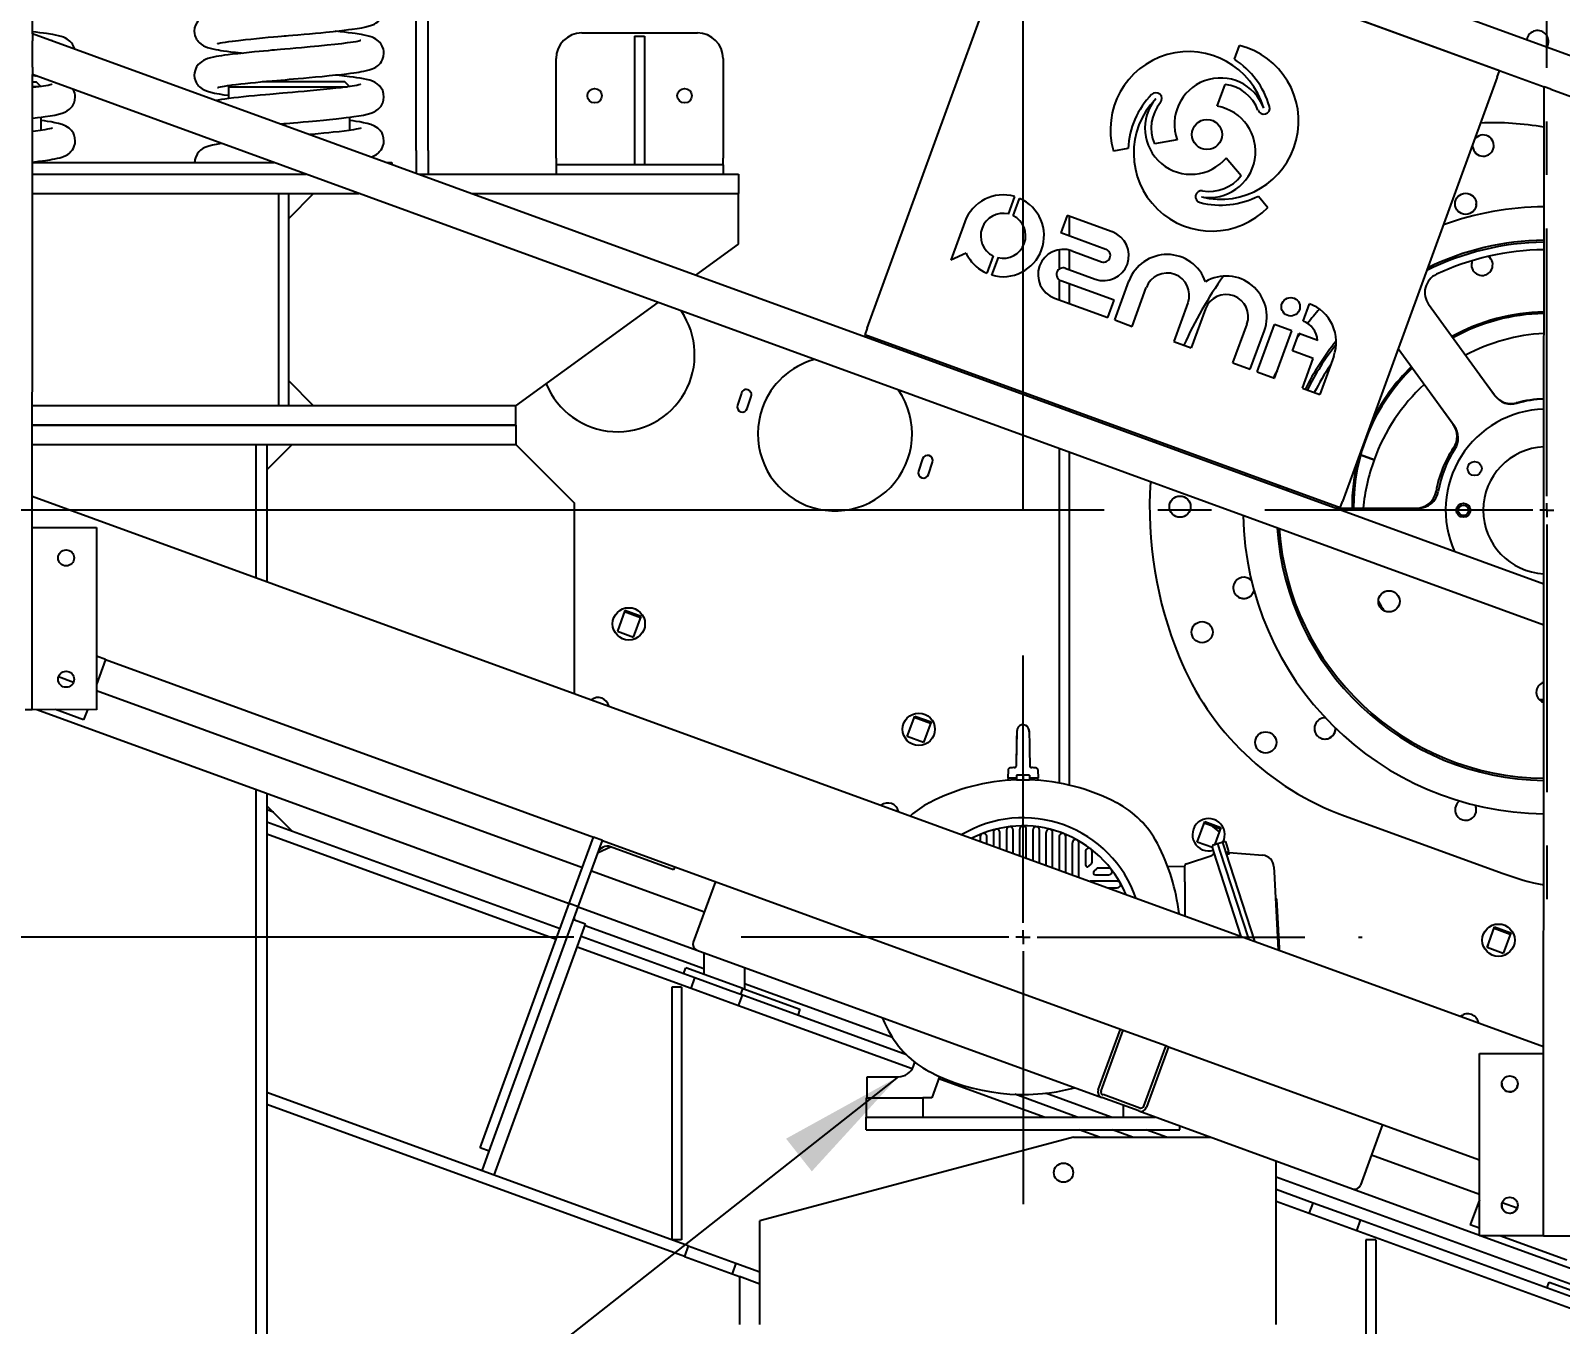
# Model space of a CAD drawing. Header units: millimetres. Extents: x 0 to 55611, y 0 to 32827.
# Drawn here: x 19428 to 20939, y 26948 to 28227 of the extents above; entities that cross this region are included whole.
import ezdxf

# ---------------------------------------------------------------- set-up
doc = ezdxf.new("R2010")
doc.units = ezdxf.units.MM
doc.header["$LTSCALE"] = 10
doc.header["$PDSIZE"] = -1
doc.linetypes.add('CENTER', pattern=[50.8, 31.75, -6.35, 6.35, -6.35])
doc.linetypes.add('SLD-Continua', pattern=[0])
for name, color, linetype in [('EQUIPO', 30, 'SLD-Continua'), ('FIMSA-CENTROS', 3, 'CENTER'), ('STRUC', 5, 'SLD-Continua')]:
    doc.layers.add(name, color=color, linetype=linetype)
doc.layers.add('TEXT', color=1, linetype='SLD-Continua', lineweight=25)
doc.styles.add('1', font='romans.shx', dxfattribs={"height": 125})
doc.dimstyles.new('50', dxfattribs={"dimscale": 0, "dimtxt": 125, "dimasz": 125, "dimexe": 125, "dimexo": 125, "dimgap": 50, "dimtad": 1, "dimdec": 0, "dimlfac": 49.861111, "dimzin": 1, "dimtxsty": '1', "dimcen": 2.5, "dimclrd": 1, "dimclre": 1, "dimadec": 0, "dimazin": 0, "dimtfac": 1, "dimtdec": 0, "dimtmove": 0, "dimatfit": 3, "dimfxl": 1, "dimtzin": 1, "dimarcsym": 0})

# ---------------------------------------------------------------- blocks, each defined once
blk = doc.blocks.new('*D107')
at = {"color": 1, "lineweight": -2, "transparency": 16777216}
for p, q in [((17583.4, 28887.9), (17583.4, 31015.6)), ((29013, 23894.3), (29013, 31015.6)), ((28888, 30890.6), (17708.4, 30890.6))]:
    blk.add_line(p, q, dxfattribs=at)
at = {"color": 1, "transparency": 16777216}
for points in [[(17708.4, 30911.4), (17708.4, 30869.8), (17583.4, 30890.6)], [(28888, 30911.4), (28888, 30869.8), (29013, 30890.6)]]:
    blk.add_solid(points, dxfattribs=at)
at = {"layer": 'Defpoints', "color": 0, "transparency": 16777216}
for p in [(17583.4, 30890.6), (17583.4, 28762.9), (29013, 23769.3)]:
    blk.add_point(p, dxfattribs=at)
at = {"color": 0, "transparency": 16777216, "insert": (23298.2, 31003.1), "char_height": 125, "attachment_point": 5, "style": '1'}
blk.add_mtext('11430', dxfattribs=at)
blk = doc.blocks.new('*D108')
at = {"color": 1, "lineweight": -2, "transparency": 16777216}
for p, q in [((17583.4, 28887.9), (17583.4, 30587.3)), ((20408.4, 27752.3), (20408.4, 30587.3)), ((17708.4, 30462.3), (20283.4, 30462.3))]:
    blk.add_line(p, q, dxfattribs=at)
at = {"color": 1, "transparency": 16777216}
for points in [[(17708.4, 30483.1), (17708.4, 30441.4), (17583.4, 30462.3)], [(20283.4, 30483.1), (20283.4, 30441.4), (20408.4, 30462.3)]]:
    blk.add_solid(points, dxfattribs=at)
at = {"layer": 'Defpoints', "color": 0, "transparency": 16777216}
for p in [(20408.4, 30462.3), (17583.4, 28762.9), (20408.4, 27627.3)]:
    blk.add_point(p, dxfattribs=at)
at = {"color": 0, "transparency": 16777216, "insert": (18995.9, 30574.8), "char_height": 125, "attachment_point": 5, "style": '1'}
blk.add_mtext('2825', dxfattribs=at)
blk = doc.blocks.new('*D109')
at = {"color": 1, "lineweight": -2, "transparency": 16777216}
for p, q in [((20408.4, 27752.3), (20408.4, 30587.3)), ((20926, 28448.7), (20926, 30587.3)), ((20533.4, 30462.3), (20801, 30462.3))]:
    blk.add_line(p, q, dxfattribs=at)
at = {"color": 1, "transparency": 16777216}
for points in [[(20533.4, 30483.1), (20533.4, 30441.4), (20408.4, 30462.3)], [(20801, 30483.1), (20801, 30441.4), (20926, 30462.3)]]:
    blk.add_solid(points, dxfattribs=at)
at = {"layer": 'Defpoints', "color": 0, "transparency": 16777216}
for p in [(20926, 30462.3), (20926, 28323.7), (20408.4, 27627.3)]:
    blk.add_point(p, dxfattribs=at)
at = {"color": 0, "transparency": 16777216, "insert": (20667.2, 30574.8), "char_height": 125, "attachment_point": 5, "style": '1'}
blk.add_mtext('518', dxfattribs=at)
blk = doc.blocks.new('*D110')
at = {"color": 1, "lineweight": -2, "transparency": 16777216}
for p, q in [((20926, 28448.7), (20926, 30587.3)), ((29013, 23894.3), (29013, 30587.3)), ((21051, 30462.3), (28888, 30462.3))]:
    blk.add_line(p, q, dxfattribs=at)
at = {"color": 1, "transparency": 16777216}
for points in [[(21051, 30483.1), (21051, 30441.4), (20926, 30462.3)], [(28888, 30483.1), (28888, 30441.4), (29013, 30462.3)]]:
    blk.add_solid(points, dxfattribs=at)
at = {"layer": 'Defpoints', "color": 0, "transparency": 16777216}
for p in [(29013, 30462.3), (20926, 28323.7), (29013, 23769.3)]:
    blk.add_point(p, dxfattribs=at)
at = {"color": 0, "transparency": 16777216, "insert": (24969.5, 30574.8), "char_height": 125, "attachment_point": 5, "style": '1'}
blk.add_mtext('8087', dxfattribs=at)

msp = doc.modelspace()

# ---------------------------------------------------------------- linework, layer by layer
at = {"color": 7, "linetype": 'SLD-Continua', "lineweight": 25}
for p, q in [((19429.5, 28084.5), (19699.8, 28084.5)), ((19811.1, 28084.5), (20127.3, 28084.5)), ((20127.3, 28084.5), (20127.3, 28065.5)), ((19429.5, 28065.5), (19752.1, 28065.5)), ((19672.8, 28065.5), (19672.8, 27855.5)), ((19682.5, 28065.5), (19682.5, 27855.5)), ((19707.5, 28065.5), (19682.5, 28040.5)), ((19863.4, 28065.5), (20127.3, 28065.5)), ((20127.3, 28015.5), (20127.3, 28065.5)), ((20085, 27984.7), (20127.3, 28015.5)), ((19907.3, 27855.5), (20047.9, 27957.7)), ((19682.5, 27880.5), (19707.5, 27855.5)), ((19907.3, 27855.5), (19429.5, 27855.5)), ((19907.3, 27836.4), (19907.3, 27855.5)), ((19907.3, 27836.4), (19429.4, 27836.4)), ((20414.4, 27534.5), (20414.4, 27534.8)), ((20414.5, 27533.3), (20414.5, 27533.5)), ((20393.6, 27495.7), (20393.4, 27487.4)), ((20401.7, 27500), (20401.6, 27499.3)), ((20423.2, 27495.7), (20423.4, 27487.4)), ((20393.2, 27485.6), (20393.2, 27485.3)), ((20401.9, 27487.4), (20393.4, 27487.4)), ((20401.9, 27490.4), (20401.9, 27485.5)), ((20408.4, 27490.4), (20401.9, 27490.4)), ((20408.4, 27490.4), (20408.4, 27485.5)), ((20414.9, 27490.4), (20408.4, 27490.4)), ((20414.9, 27490.4), (20414.9, 27485.5)), ((20423.4, 27487.4), (20414.9, 27487.4)), ((20423.6, 27485.3), (20423.5, 27485.6)), ((20392.1, 27436.3), (20392.1, 27415.7)), ((20398.6, 27413.3), (20398.6, 27436.3)), ((20405.1, 27437.1), (20405.1, 27411)), ((20411.6, 27408.6), (20411.6, 27437.1)), ((20418.1, 27436.3), (20418.1, 27406.2)), ((20424.6, 27403.8), (20424.6, 27436.3)), ((20366.1, 27429.8), (20366.1, 27425.2)), ((20372.6, 27422.8), (20372.6, 27429.8)), ((20379.1, 27433.9), (20379.1, 27420.4)), ((20385.6, 27418.1), (20385.6, 27433.9)), ((20431.1, 27433.9), (20431.1, 27401.5)), ((20437.6, 27399.1), (20437.6, 27433.9)), ((20444.1, 27429.8), (20444.1, 27396.7)), ((20450.6, 27394.4), (20450.6, 27429.8)), ((20457.1, 27423.6), (20457.1, 27392)), ((20463.6, 27391.4), (20463.6, 27423.6)), ((20596.8, 27421.8), (20600.6, 27423.1)), ((20600.6, 27423), (20604.1, 27424.1)), ((20600.6, 27423.1), (20602.7, 27416.4)), ((20608.4, 27425), (20605.5, 27424)), ((20605.5, 27424), (20605.5, 27424)), ((20605.5, 27424), (20607.5, 27417.9)), ((20608.4, 27425), (20611.6, 27415)), ((20470.1, 27415.1), (20470.1, 27401.9)), ((20476.6, 27404.4), (20476.6, 27415.1)), ((20569.8, 27402.8), (20595, 27411)), ((20597, 27414.6), (20595.5, 27419.3)), ((20624.1, 27331.2), (20597, 27414.6)), ((20602.7, 27416.4), (20631.3, 27328.6)), ((20607.5, 27417.9), (20608.8, 27413.8)), ((20608.8, 27413.8), (20637.2, 27326.4)), ((20612.4, 27412.6), (20609.5, 27411.7)), ((20610.2, 27414.5), (20611.6, 27415)), ((20610.2, 27414.5), (20610.5, 27413.5)), ((20610.5, 27413.5), (20611.9, 27413.9)), ((20611.9, 27413.9), (20611.6, 27415)), ((20611.9, 27414.1), (20645.3, 27411.3)), ((20611.9, 27413.9), (20612.4, 27412.6)), ((20462.9, 27389.9), (20463, 27390)), ((20473.5, 27400.5), (20476, 27403)), ((20481, 27398), (20478.5, 27395.5)), ((20479.9, 27392.1), (20493.1, 27392.1)), ((20493.1, 27398.6), (20482.4, 27398.6)), ((20551.1, 27400.7), (20568.4, 27400.1)), ((20568.4, 27385.2), (20568.4, 27400.9)), ((20656.3, 27400), (20656.3, 27399.3)), ((20656.3, 27399.3), (20656.6, 27395.1)), ((20656.6, 27395.1), (20660.6, 27317.9)), ((20501.6, 27385.6), (20474.6, 27385.6)), ((20492.5, 27379.1), (20501.6, 27379.1)), ((20568.4, 27385.1), (20568.4, 27385.2)), ((20568.4, 27385.1), (20568.4, 27351.5)), ((20659, 27368), (20661.5, 27319.4)), ((20093, 27315.1), (20093, 27293.7)), ((20661.5, 27319.4), (20661.6, 27317.5)), ((20073.1, 27294.2), (20075.3, 27300.2)), ((20131.6, 27279.6), (20075.3, 27300.2)), ((20133.2, 27300.5), (20133.2, 27279.1)), ((20129.5, 27273.7), (20120.2, 27277)), ((20129.5, 27273.7), (20131.6, 27279.6)), ((20140.5, 27269.7), (20129.5, 27273.7)), ((20131.6, 27279.6), (20188, 27259.1)), ((20188, 27259.1), (20185.8, 27253.1)), ((20300.2, 27202.9), (20301.6, 27206.7)), ((20254.4, 27171.6), (20254.4, 27192.4)), ((20254.4, 27192.4), (20257.4, 27192.4)), ((20257.4, 27192.4), (20285.2, 27192.4)), ((20326, 27192.6), (20318.4, 27171.6)), ((20253.4, 27171.6), (20253.4, 27152.6)), ((20253.4, 27171.6), (20309.4, 27171.6)), ((20318.4, 27171.6), (20309.4, 27171.6)), ((20309.4, 27171.6), (20309.4, 27152.6)), ((20507.4, 27164.1), (20507.4, 27152.6)), ((20253.4, 27139.9), (20253.4, 27152.6)), ((20253.4, 27152.6), (20539.1, 27152.6)), ((20253.4, 27152.6), (20309.4, 27152.6)), ((20507.4, 27152.6), (20539.1, 27152.6)), ((20253.4, 27139.9), (20563.4, 27139.9)), ((20563.4, 27139.9), (20563.4, 27143.7)), ((20458.4, 27132.6), (20148.4, 27050)), ((20458.4, 27132.6), (20594, 27132.6)), ((20658.4, 26973), (20658.4, 27109.1)), ((20148.4, 26973), (20148.4, 27050)), ((20926, 26983.5), (20928.2, 26989.4)), ((20928.2, 26989.4), (20984.6, 26968.9)), ((20148.4, 26947.6), (20148.4, 26973)), ((20658.4, 26947.6), (20658.4, 26973))]:
    msp.add_line(p, q, dxfattribs=at)
at = {"color": 7, "linetype": 'SLD-Continua', "lineweight": 25, "flags": 128}
for points in [[(20402.4, 27534.1), (20402.3, 27533.8), (20402.3, 27532.7), (20402.2, 27530.9), (20402.1, 27528.4), (20402.1, 27525.4), (20402, 27521.8), (20402, 27518), (20401.9, 27514), (20401.8, 27509.9), (20401.8, 27506.1), (20401.7, 27502.5), (20401.6, 27499.3)], [(20402.6, 27535.9), (20402.5, 27535.6), (20402.5, 27535), (20402.4, 27534.2), (20402.3, 27533), (20402.3, 27530.4), (20402.2, 27527.3), (20402.1, 27524.2), (20402, 27521.2), (20402, 27518.6), (20402, 27516.3), (20401.9, 27512.2), (20401.8, 27508.1), (20401.8, 27506.1), (20401.8, 27503.9), (20401.7, 27501.5), (20401.7, 27500)], [(20414.5, 27533.3), (20414.4, 27535), (20414.1, 27536.1)], [(20414.4, 27534.5), (20414.4, 27534.3), (20414.5, 27533.1), (20414.6, 27531.2), (20414.6, 27528.7), (20414.7, 27525.5), (20414.8, 27521.9), (20414.8, 27518), (20414.9, 27513.9), (20414.9, 27509.8), (20415, 27505.9), (20415.1, 27502.3), (20415.1, 27499.1)], [(20408.4, 27485.5), (20404.7, 27485.5), (20401.9, 27485.5)], [(20414.9, 27485.5), (20411.2, 27485.5), (20408.4, 27485.5)], [(20604.1, 27424.1), (20604.8, 27424.2), (20605.5, 27424)], [(20658.5, 27368.4), (20658.4, 27368.4), (20658.4, 27368.4)], [(20658.5, 27368.4), (20658.5, 27368.4), (20658.5, 27368.4)], [(20269.4, 27250.9), (20271.7, 27245.7), (20275.6, 27237.8)]]:
    msp.add_lwpolyline(points, dxfattribs=at)
at = {"color": 7, "linetype": 'SLD-Continua', "lineweight": 25}
msp.add_circle((20448.4, 27097.6), 9.52, dxfattribs=at)
for centre, radius, start, end in [((20408.4, 27534.4), 6, 2.4587, 165.4684), ((20395.6, 27495.6), 2, 96.8549, 178.5), ((20408.4, 27389.3), 109.1, 94.3544, 96.8549), ((20398.9, 27500.7), 3.06, 287.3932, 333.8396), ((20417.6, 27500.3), 2.67, 202.616, 256.229), ((20408.4, 27389.3), 109.1, 83.1451, 85.6559), ((20421.2, 27495.6), 2, 1.5, 83.1451), ((20408.4, 27285.9), 200, 91.8624, 117.5617), ((20395.2, 27485.4), 2, 90, 175), ((20408.4, 27285.9), 200, 62.4383, 88.1376), ((20421.6, 27485.4), 2, 5, 90), ((20359.8, 27379), 95, 117.5617, 131.3148), ((20457, 27379), 95, 27.5617, 62.4383), ((20408.4, 27330.4), 118, 19.1739, 120.7892), ((20408.4, 27330.4), 110, 22.6761, 117.2869), ((20382.4, 27433.9), 3.25, 104.0967, 180), ((20382.4, 27433.9), 3.25, 0, 104.0967), ((20395.4, 27436.3), 3.25, 96.9948, 180), ((20395.4, 27436.3), 3.25, 0, 96.9948), ((20408.4, 27437.1), 3.25, 90, 180), ((20408.4, 27437.1), 3.25, 0, 90), ((20421.4, 27436.3), 3.25, 83.0052, 180), ((20421.4, 27436.3), 3.25, 360, 83.0052), ((20434.4, 27433.9), 3.25, 75.9033, 180), ((20434.4, 27433.9), 3.25, 0, 75.9033), ((20369.4, 27429.8), 3.25, 111.4285, 180), ((20369.4, 27429.8), 3.25, 0, 111.4285), ((20447.4, 27429.8), 3.25, 68.5715, 180), ((20447.4, 27429.8), 3.25, 0, 68.5715), ((20460.4, 27423.6), 3.25, 60.8486, 180), ((20460.4, 27423.6), 3.25, 0, 60.8486), ((20363.9, 27330.4), 200, 6.6685, 27.5617), ((20597.4, 27419.9), 2, 108, 198), ((20473.4, 27415.1), 3.25, 52.49, 180), ((20473.4, 27415.1), 3.25, 0, 52.49), ((20594.1, 27413.9), 3, 288, 18), ((20644.3, 27399.4), 12, 2.9784, 85.3168), ((20461.6, 27391.4), 2, 315, 0), ((20472.1, 27401.9), 2, 180, 315), ((20474.6, 27404.4), 2, 315, 0), ((20479.9, 27394.1), 2, 135, 270), ((20482.4, 27396.6), 2, 90, 135), ((20493.1, 27395.4), 3.25, 37.51, 90), ((20493.1, 27395.4), 3.25, 270, 0), ((20493.1, 27395.4), 3.25, 0, 37.51), ((20570.4, 27400.9), 2, 108, 180), ((20501.6, 27382.4), 3.25, 29.1514, 90), ((20501.6, 27382.4), 3.25, 270, 360), ((20501.6, 27382.4), 3.25, 360, 29.1514), ((20658.4, 27368.9), 0.5, 182.9784, 270), ((20658.5, 27367.9), 0.5, 2.9784, 90), ((20661.1, 27318.4), 0.5, 92.9784, 182.9784), ((20661, 27319.4), 0.5, 272.9784, 2.9784), ((20359.8, 27281.8), 95, 207.5617, 242.4383), ((20285.2, 27208.4), 16, 270, 340), ((20408.4, 27374.9), 200, 242.4383, 284.841)]:
    msp.add_arc(centre, radius, start, end, dxfattribs=at)
at = {"layer": 'EQUIPO', "linetype": 'SLD-Continua', "lineweight": 25}
for p, q in [((19808.8, 28108), (19808.8, 28364.7)), ((19820.8, 28108), (19820.8, 28364.7)), ((19589.7, 28226), (19589.7, 28226)), ((19972.4, 28224.2), (20086.7, 28224.2)), ((20024.5, 28221), (20034.5, 28221)), ((20024.5, 28221), (20024.5, 28217.3)), ((20034.5, 28221), (20034.5, 28217.3)), ((20024.5, 28217.3), (20024.5, 28116.8)), ((20034.5, 28217.3), (20034.5, 28116.8)), ((19947, 28100.3), (19947, 28198.8)), ((20112.1, 28198.8), (20112.1, 28100.3)), ((19429.6, 28176), (19433.3, 28176)), ((19438, 28171.3), (19433.3, 28176)), ((19683.3, 28176), (19656.5, 28176)), ((19738.3, 28176), (19683.3, 28176)), ((19743, 28171.3), (19738.3, 28176)), ((19436.1, 28171), (19429.6, 28171)), ((19624.8, 28172.5), (19623.3, 28171)), ((19623.3, 28171), (19623.3, 28159.3)), ((19623.3, 28171), (19683.3, 28171)), ((19683.3, 28171), (19741.1, 28171)), ((19438.3, 28128), (19438.3, 28141)), ((19743.3, 28128), (19743.3, 28141)), ((20024.5, 28116.8), (20024.5, 28104.4)), ((20034.5, 28116.8), (20034.5, 28104.4)), ((19808.8, 28108), (19808.8, 28085.4)), ((19820.8, 28108), (19820.8, 28084.5)), ((19947, 28100.3), (19947, 28094)), ((20024.5, 28104.4), (20024.5, 28094)), ((20034.5, 28104.4), (20034.5, 28094)), ((20112.1, 28094), (20112.1, 28100.3)), ((19429.5, 28096), (19668.3, 28096)), ((19438.3, 28096), (19438.3, 28097.7)), ((19590, 28096.6), (19589.6, 28096)), ((19779.6, 28096), (19784.8, 28096)), ((19784.8, 28096), (19784.8, 28094.1)), ((19947, 28094), (19947, 28084.5)), ((19972.4, 28094), (19947, 28094)), ((20086.7, 28094), (19972.4, 28094)), ((20112.1, 28094), (20086.7, 28094)), ((20112.1, 28094), (20112.1, 28084.5)), ((20856.2, 28053.9), (20856.3, 28055.3)), ((20454, 28043), (20454, 28023.5)), ((20444, 28009.9), (20444, 27990.6)), ((20454, 28009.5), (20454, 27990.2)), ((20444, 27980.3), (20444, 27960.5)), ((20454, 27976.3), (20454, 27956.9)), ((20874.7, 27865.5), (20809.2, 27955.7)), ((20679.4, 27923.1), (20681.9, 27926.7)), ((20834.7, 27835.6), (20779.2, 27912)), ((20833.5, 27837.2), (20804.7, 27876.8)), ((20874.4, 27866), (20859.6, 27886.4)), ((20130.1, 27868.2), (20126.2, 27856.2)), ((20136, 27853), (20139.9, 27865)), ((20444, 27855.9), (20444, 27853.9)), ((20454, 27852.3), (20454, 27850.3)), ((20444, 27813.4), (20444, 27482.7)), ((20539, 27821.3), (20538.7, 27819.4)), ((20309.2, 27803.1), (20305.2, 27791)), ((20315, 27787.8), (20319, 27799.9)), ((20454, 27809.7), (20454, 27480.6)), ((20755.3, 27802.3), (20742, 27807.1)), ((20742, 27807.1), (20755.3, 27802.3)), ((20660, 27775.2), (20660.2, 27777.2)), ((20661.9, 27774.5), (20662.1, 27776.5)), ((20717.2, 27754.4), (20799, 27754.4)), ((20634.2, 27682.9), (20634, 27683.1)), ((20015.1, 27653.2), (20007.7, 27632.9)), ((20030.6, 27646.1), (20014.6, 27651.9)), ((20031, 27647.4), (20015.1, 27653.2)), ((20023.6, 27627.1), (20031, 27647.4)), ((20007.7, 27632.9), (20023.6, 27627.1)), ((20920.5, 27563.5), (20923, 27563.4)), ((20294.1, 27528.6), (20301.5, 27549)), ((20301, 27547.7), (20317, 27541.8)), ((20301.5, 27549), (20317.5, 27543.1)), ((20317.5, 27543.1), (20310.1, 27522.8)), ((20310.1, 27522.8), (20294.1, 27528.6)), ((20717.3, 27536.7), (20717.3, 27536.9)), ((19667.7, 27453.8), (19661.4, 27456.1)), ((20726.1, 27450.2), (20882.7, 27393.2)), ((20580.5, 27424.4), (20587.9, 27444.7)), ((20587.4, 27443.4), (20603.4, 27437.6)), ((20587.9, 27444.7), (20603.9, 27438.9)), ((20594.4, 27440.9), (20602.3, 27434.5)), ((20603.9, 27438.9), (20597.8, 27422.2)), ((20595.6, 27418.9), (20580.5, 27424.4)), ((20093, 27299), (19975.7, 27341.7)), ((20866.9, 27320.1), (20874.3, 27340.5)), ((20873.9, 27339.2), (20889.8, 27333.4)), ((20874.3, 27340.5), (20890.3, 27334.6)), ((20890.3, 27334.6), (20882.9, 27314.3)), ((20882.9, 27314.3), (20866.9, 27320.1)), ((20867.7, 27322.1), (20867, 27320.1)), ((20279.4, 27231.2), (20133.2, 27284.4)), ((20495.4, 27152.6), (20430.7, 27176.1)), ((20550.3, 27132.6), (20530.2, 27139.9)), ((20983, 26975.1), (20658.4, 27093.2))]:
    msp.add_line(p, q, dxfattribs=at)
at = {"layer": 'EQUIPO', "linetype": 'SLD-Continua', "lineweight": 25, "flags": 128}
for points in [[(19753.9, 28259.9), (19753.9, 28259.9), (19753.6, 28259.8), (19752.7, 28259.6), (19751.2, 28259.3), (19749.5, 28259), (19747, 28258.5), (19744.4, 28258.1), (19741.7, 28257.7), (19738.4, 28257.3), (19734.4, 28256.8), (19729.6, 28256.3), (19723.9, 28255.7), (19717.3, 28255), (19709.8, 28254.3), (19702.3, 28253.6), (19695.7, 28253), (19689.9, 28252.5), (19686.2, 28252.1), (19683.1, 28251.9), (19680.5, 28251.6), (19678.2, 28251.4), (19673.7, 28251), (19668.3, 28250.6), (19662.2, 28250), (19655.8, 28249.4), (19649.2, 28248.8), (19643.7, 28248.3), (19638.2, 28247.7), (19632.7, 28247.1), (19625.2, 28246.2), (19618.8, 28245.3), (19614.6, 28244.7), (19611, 28244.1), (19607.9, 28243.5), (19606.6, 28243.2), (19605.5, 28242.9), (19604.5, 28242.6), (19603.3, 28242.3), (19601.6, 28241.7), (19599.6, 28240.8), (19597.6, 28239.8), (19596.1, 28238.7), (19595.1, 28237.9), (19594.4, 28237.2), (19593.8, 28236.6), (19593.2, 28236), (19592, 28234.3), (19590.8, 28232), (19589.9, 28229.2), (19589.6, 28226)], [(19612.6, 28213.7), (19612.6, 28213.7), (19613, 28213.8), (19614, 28214), (19615.5, 28214.4), (19617.4, 28214.7), (19620.3, 28215.2), (19623.6, 28215.7), (19627.3, 28216.2), (19633.3, 28216.9), (19640.2, 28217.7), (19645.4, 28218.2), (19651.1, 28218.8), (19657.1, 28219.4), (19662.6, 28219.9), (19667.8, 28220.3), (19672.1, 28220.7), (19675.6, 28221), (19678.3, 28221.3), (19680.3, 28221.5), (19682.8, 28221.7), (19686.8, 28222), (19691.9, 28222.5), (19698.1, 28223), (19703.4, 28223.5), (19709.2, 28224), (19714.6, 28224.5), (19719.6, 28225), (19726.7, 28225.7), (19732.7, 28226.4), (19737.8, 28227), (19741.9, 28227.5), (19745.7, 28228), (19750.4, 28228.6), (19755, 28229.4), (19759, 28230.2), (19762.3, 28231.1), (19763.8, 28231.5), (19765.5, 28232.1), (19767.5, 28233), (19769.4, 28234.2), (19771, 28235.3), (19771.9, 28236.1), (19772.6, 28236.8), (19773.3, 28237.6), (19774.2, 28238.7), (19775.1, 28240.3), (19776, 28242.3), (19776.7, 28244.7), (19776.9, 28247.6), (19776.9, 28247.6)], [(19471.4, 28208.3), (19470.3, 28211.2), (19469.2, 28213.1), (19468.4, 28214.3), (19466.7, 28216), (19465.4, 28217.1), (19463.9, 28218.1), (19462.2, 28219), (19460.2, 28219.9), (19457.9, 28220.7), (19455.3, 28221.4), (19452.5, 28222), (19449.8, 28222.6), (19447.4, 28223), (19445.6, 28223.3), (19443.5, 28223.6), (19440.6, 28224), (19436.8, 28224.5), (19433.2, 28224.9), (19429.6, 28225.4)], [(19589.6, 28226), (19589.8, 28223.6), (19590.2, 28221.6), (19590.8, 28220), (19591.4, 28218.8), (19591.9, 28217.9), (19592.3, 28217.2), (19592.6, 28216.8), (19593.1, 28216.2), (19594.4, 28214.7), (19596.4, 28213), (19598.6, 28211.6), (19600.3, 28210.8), (19602.6, 28209.9), (19605.1, 28209.2), (19607.9, 28208.5), (19610.8, 28207.9), (19613.5, 28207.4), (19615.9, 28207), (19618.4, 28206.6), (19621.6, 28206.2), (19625.5, 28205.7), (19630.2, 28205.1), (19635.9, 28204.5), (19637.6, 28204.3)], [(19776.9, 28204), (19776.8, 28206.2), (19776.4, 28208.2), (19775.3, 28211.2), (19774.2, 28213.1), (19773.4, 28214.3), (19771.7, 28216), (19770.4, 28217.1), (19768.9, 28218.1), (19767.2, 28219), (19765.2, 28219.9), (19762.9, 28220.7), (19760.3, 28221.4), (19757.5, 28222), (19754.8, 28222.6), (19752.4, 28223), (19750.6, 28223.3), (19748.5, 28223.6), (19745.6, 28224), (19741.8, 28224.5), (19738.2, 28224.9), (19733.8, 28225.4), (19728.9, 28226)], [(19449.1, 28216.6), (19448.9, 28216.6), (19448.7, 28216.5)], [(19754.1, 28216.6), (19753.9, 28216.6), (19753.3, 28216.4), (19752.2, 28216.2), (19750.7, 28215.9), (19749.1, 28215.6), (19746.6, 28215.1), (19743.9, 28214.7), (19740.7, 28214.3), (19735.1, 28213.6), (19728.5, 28212.8), (19720.9, 28212), (19712.7, 28211.2), (19704.2, 28210.4), (19695.6, 28209.6), (19689.9, 28209.1), (19684.2, 28208.6), (19678.9, 28208.2), (19674.6, 28207.8), (19671.3, 28207.5), (19668.9, 28207.3), (19666.3, 28207.1), (19662.6, 28206.7), (19657.8, 28206.3), (19653.6, 28205.9), (19648.9, 28205.4), (19643.7, 28204.9), (19638.5, 28204.4), (19632.5, 28203.7), (19627.3, 28203.1), (19622.9, 28202.6), (19619.3, 28202.1), (19616.3, 28201.7), (19613.9, 28201.3), (19611.3, 28200.8), (19608.4, 28200.2), (19605.5, 28199.5), (19602.9, 28198.8), (19600.8, 28198), (19598.8, 28197.1), (19597.6, 28196.4), (19596.3, 28195.5), (19594.9, 28194.4), (19593.5, 28193), (19591.8, 28190.6), (19591, 28189), (19590.3, 28187.1), (19589.8, 28184.9), (19589.6, 28182.4)], [(19612.6, 28170.4), (19612.7, 28170.4), (19613.6, 28170.6), (19615.5, 28171), (19617.6, 28171.4), (19619.3, 28171.7), (19620.9, 28172), (19622.3, 28172.2), (19624.1, 28172.4), (19627, 28172.8), (19630.8, 28173.3), (19635.7, 28173.9), (19640, 28174.3), (19645, 28174.9), (19650.1, 28175.4), (19655, 28175.8), (19661, 28176.4), (19666.4, 28176.9), (19671.1, 28177.3), (19675.1, 28177.7), (19679.2, 28178), (19683.4, 28178.4), (19687.7, 28178.8), (19692.3, 28179.2), (19697.5, 28179.6), (19703.2, 28180.2), (19709.4, 28180.7), (19715.9, 28181.3), (19722.7, 28182), (19729.4, 28182.7), (19735.1, 28183.3), (19740, 28183.9), (19744, 28184.4), (19747.2, 28184.8), (19749.9, 28185.2), (19752.1, 28185.6), (19754.6, 28186), (19757.2, 28186.5), (19759.8, 28187.1), (19762.2, 28187.7), (19763.2, 28188), (19764.2, 28188.3), (19765.4, 28188.8), (19767, 28189.5), (19768.9, 28190.5), (19770.4, 28191.5), (19771.3, 28192.2), (19771.9, 28192.8), (19772.5, 28193.3), (19773.4, 28194.3), (19774.5, 28195.9), (19775.6, 28198), (19776.5, 28200.8), (19776.9, 28204.3)], [(19433.4, 28181.6), (19433.1, 28181.6), (19429.6, 28182)], [(19589.6, 28182.6), (19589.9, 28179.4), (19590.7, 28176.9), (19591.5, 28175.1), (19592.2, 28173.9), (19593, 28173), (19593.8, 28172), (19594.8, 28170.9), (19597.4, 28169), (19600.1, 28167.6), (19602.6, 28166.6), (19606, 28165.6), (19609.6, 28164.8), (19614, 28164), (19618.8, 28163.2), (19622.7, 28162.7), (19623.3, 28162.6)], [(19776.9, 28160.7), (19776.6, 28164.2), (19775.7, 28167.2), (19774.3, 28169.7), (19772.5, 28171.9), (19770.3, 28173.8), (19768.3, 28175.2), (19765.6, 28176.4), (19762.9, 28177.4), (19759.8, 28178.2), (19756.6, 28178.9), (19753.6, 28179.5), (19750.2, 28180), (19746.9, 28180.5), (19742.9, 28181), (19738.1, 28181.6), (19732.6, 28182.3), (19728.9, 28182.6)], [(19429.5, 28139.9), (19430.1, 28140), (19434.5, 28140.5), (19438.4, 28141), (19442.3, 28141.5), (19447.2, 28142.3), (19451.7, 28143.1), (19455.5, 28143.9), (19459, 28144.9), (19461.5, 28145.9), (19464, 28147.2), (19466.3, 28148.9), (19467.3, 28149.9), (19468.3, 28150.9), (19469.1, 28152), (19469.9, 28153.3), (19470.8, 28155.2), (19471.6, 28157.8), (19471.9, 28161)], [(19448.8, 28173.2), (19448.8, 28173.2), (19448.5, 28173.1), (19447.2, 28172.8), (19445.1, 28172.4), (19442.8, 28172), (19440.6, 28171.6), (19438.5, 28171.3), (19436.1, 28171), (19433.1, 28170.6), (19429.6, 28170.2)], [(19753.8, 28173.2), (19753.8, 28173.2), (19753.5, 28173.1), (19752.2, 28172.8), (19750.1, 28172.4), (19747.8, 28172), (19745.6, 28171.6), (19743.5, 28171.3), (19741.1, 28171), (19738.1, 28170.6), (19734.2, 28170.1), (19729.5, 28169.6), (19723.8, 28169), (19717.3, 28168.3), (19710.6, 28167.7), (19704.2, 28167.1), (19698, 28166.5), (19692.1, 28166), (19686.6, 28165.5), (19681.6, 28165.1), (19677, 28164.7), (19673.5, 28164.4), (19670.4, 28164.1), (19667.6, 28163.8), (19664.1, 28163.5), (19659.8, 28163.1), (19654.8, 28162.7), (19649.1, 28162.1), (19643.6, 28161.6), (19638.1, 28161), (19633.2, 28160.5), (19628.8, 28160), (19623.8, 28159.4), (19619.7, 28158.8), (19616.3, 28158.3), (19613.2, 28157.8), (19611, 28157.4)], [(19674.5, 28134.3), (19676.1, 28134.4), (19678.1, 28134.6), (19680.7, 28134.8), (19684.1, 28135.1), (19687.7, 28135.5), (19692, 28135.8), (19697, 28136.3), (19702.5, 28136.8), (19710.2, 28137.5), (19717.1, 28138.1), (19723.3, 28138.7), (19729.7, 28139.4), (19735.1, 28140), (19739.5, 28140.5), (19743.4, 28141), (19747.3, 28141.5), (19752.2, 28142.3), (19756.7, 28143.1), (19760.5, 28143.9), (19764, 28144.9), (19766.5, 28145.9), (19769, 28147.2), (19771.3, 28148.9), (19772.3, 28149.9), (19773.3, 28150.9), (19774.1, 28152), (19774.9, 28153.3), (19775.8, 28155.2), (19776.6, 28157.8), (19776.9, 28161)], [(19471.9, 28117.4), (19471.6, 28120.6), (19470.9, 28123.2), (19470.1, 28125), (19469.4, 28126.2), (19469, 28126.8), (19468.3, 28127.7), (19467.4, 28128.7), (19466, 28130), (19464.3, 28131.2), (19462.6, 28132.2), (19458.9, 28133.7), (19455.3, 28134.7), (19451.7, 28135.5), (19448, 28136.2), (19444.5, 28136.8), (19441.4, 28137.2), (19438.3, 28137.6)], [(19776.9, 28117.4), (19776.6, 28120.6), (19775.9, 28123.2), (19775.1, 28125), (19774.4, 28126.2), (19774, 28126.8), (19773.3, 28127.7), (19772.4, 28128.7), (19771, 28130), (19769.3, 28131.2), (19767.6, 28132.2), (19763.9, 28133.7), (19760.3, 28134.7), (19756.7, 28135.5), (19753, 28136.2), (19749.5, 28136.8), (19746.4, 28137.2), (19743.3, 28137.6)], [(19449.1, 28130), (19449.1, 28130), (19448.7, 28129.9), (19448, 28129.7), (19446.5, 28129.4), (19444.5, 28129), (19441.9, 28128.5), (19437.6, 28127.9), (19432.8, 28127.2), (19429.5, 28126.9)], [(19429.5, 28096.6), (19431.7, 28096.8), (19436.1, 28097.4), (19439.7, 28097.8), (19442.6, 28098.2), (19444.8, 28098.6), (19446.9, 28098.9), (19449.3, 28099.3), (19451.9, 28099.8), (19454.5, 28100.3), (19456.7, 28100.9), (19458.7, 28101.5), (19460.5, 28102.1), (19462.6, 28103.1), (19464.5, 28104.2), (19465.8, 28105.2), (19466.8, 28106), (19467.2, 28106.4), (19467.6, 28106.9), (19468.3, 28107.7), (19469.2, 28108.8), (19470.1, 28110.4), (19471, 28112.3), (19471.7, 28114.8), (19471.9, 28117.7)], [(19754.1, 28130), (19754.1, 28130), (19753.7, 28129.9), (19753, 28129.7), (19751.5, 28129.4), (19749.5, 28129), (19746.9, 28128.5), (19742.6, 28127.9), (19737.8, 28127.2), (19732.7, 28126.6), (19726.9, 28126), (19722.5, 28125.5), (19717.5, 28125), (19712, 28124.5), (19706, 28123.9), (19703.6, 28123.7)], [(19764.1, 28101.6), (19765.5, 28102.1), (19767.6, 28103.1), (19769.5, 28104.2), (19770.8, 28105.2), (19771.8, 28106), (19772.2, 28106.4), (19772.6, 28106.9), (19773.3, 28107.7), (19774.2, 28108.8), (19775.1, 28110.4), (19776, 28112.3), (19776.7, 28114.8), (19776.9, 28117.7)], [(19616.2, 28115), (19612.7, 28114.4), (19607.4, 28113.4), (19603.8, 28112.4), (19600.1, 28111.1), (19598, 28110), (19596.9, 28109.3), (19595.6, 28108.3), (19594, 28106.8), (19592.3, 28104.3), (19590.7, 28100.9), (19590.2, 28098.7), (19590, 28096.3)], [(20656.1, 27883.3), (20657.7, 27886.5), (20659.7, 27890.4)], [(20628, 27786.9), (20628.2, 27788.4), (20628.2, 27788.8)], [(20669.7, 27771.7), (20669.6, 27773.5), (20669.6, 27773.8)], [(20923, 27564.9), (20921.9, 27564.9), (20918.5, 27565)], [(20867.9, 27322.8), (20867.9, 27322.7), (20867.7, 27322.1)]]:
    msp.add_lwpolyline(points, dxfattribs=at)
at = {"layer": 'EQUIPO', "linetype": 'SLD-Continua', "lineweight": 25}
for centre, radius in [((19985.1, 28162.2), 7.15), ((20074, 28162.2), 7.15), ((20845.8, 28055.3), 10.5), ((20854.6, 27793.6), 7), ((20563.5, 27755.9), 10.5), ((20843.5, 27752.4), 7), ((20843.5, 27752.4), 5.1), ((20770.1, 27662.4), 10.5), ((20018.9, 27640.1), 16), ((20585.4, 27631.9), 10.5), ((20305.4, 27535.9), 16), ((20648.3, 27522.9), 10.5), ((20878.2, 27327.4), 16)]:
    msp.add_circle(centre, radius, dxfattribs=at)
for centre, radius, start, end in [((19972.4, 28198.8), 25.4, 90, 180), ((20086.7, 28198.8), 25.4, 0, 90), ((20916.8, 28215.8), 10.8, 330.2018, 169.7612), ((19458, 28161.3), 13.9, 357.665, 29.9559), ((20873.6, 27855.4), 280, 79.8085, 92.6938), ((20863.1, 28112.9), 10.5, 175.98, 143.983), ((20926, 27752.4), 300, 90.5552, 109.9321), ((20926, 27752.4), 265, 90.631, 116.6117), ((20926, 27752.4), 267, 90.6261, 116.1592), ((20926, 27752.4), 257.5, 90.6499, 115.0766), ((20862, 27995), 10.5, 179.9986, 52.9355), ((20862, 27995), 10.5, 156.648, 179.9986), ((20926, 27755.9), 392.5, 144.5006, 155.9954), ((20825.4, 27967.5), 20, 115.0766, 215.9986), ((20007.8, 27906.2), 76.2, 202.3079, 34.585), ((20926, 27752.4), 300, 138.4895, 141.9911), ((20926, 27755.9), 192.5, 90.8753, 119.1537), ((20926, 27755.9), 191, 90.8823, 119.0997), ((20926, 27752.4), 267, 141.2105, 153.4056), ((20934.3, 27737.1), 190.5, 93.38, 117.7703), ((20926, 27752.4), 265, 141.7721, 153.3557), ((20222.6, 27828), 76.2, 105.4737, 160), ((20926, 27752.4), 257.5, 146.1601, 153.1618), ((20926, 27755.9), 191, 134.1501, 180.4486), ((20926, 27755.9), 192.5, 134.0863, 153.966), ((20934.3, 27737.1), 190.5, 132.8563, 160), ((20135, 27866.6), 5.16, 341.9102, 161.9102), ((20222.6, 27828), 76.2, 160, 34.4893), ((20890.6, 27877.8), 20, 216.0177, 285.3276), ((20890.9, 27877.3), 20, 215.9986, 286.1646), ((20924.9, 27752.4), 110, 90.9752, 105.3276), ((20927.1, 27752.4), 110, 92.1174, 106.1646), ((20131.1, 27854.6), 5.16, 161.9102, 341.9102), ((20926, 27752.4), 100, 91.7028, 204.0808), ((20817.4, 27825.4), 20, 325.838, 36.0177), ((20818.5, 27823.8), 20, 326.6702, 35.9986), ((20924.9, 27752.4), 110, 145.838, 170.2591), ((20927.1, 27752.4), 110, 146.6702, 170.2591), ((20926, 27752.4), 62.8, 92.723, 267.24), ((20314.1, 27801.5), 5.16, 341.9102, 161.9101), ((20926, 27755.9), 192.5, 165.9971, 180.4451), ((20934.3, 27737.1), 190.5, 160, 174.7971), ((20310.1, 27789.4), 5.16, 161.9102, 341.9102), ((20926, 27755.9), 392.5, 176.4065, 202.2216), ((20796.8, 27774.4), 20, 269.9986, 350.2591), ((20799, 27774.4), 20, 269.9986, 350.2591), ((20926, 27752.4), 300, 181.0183, 269.4078), ((20926, 27752.4), 267, 183.7683, 269.3369), ((20926, 27752.4), 265, 183.9591, 269.3321), ((20626.6, 27675.7), 10.5, 160, 344.9713), ((20626.6, 27675.7), 10.5, 43.7753, 160), ((20626.6, 27675.7), 10.5, 225.1571, 345.0709), ((20926, 27755.9), 191, 209.4118, 212.4963), ((20821.9, 27713.3), 280, 202.2216, 250), ((20926, 27572.4), 10.5, 106.9105, 179.9986), ((20926, 27572.4), 10.5, 179.9986, 253.0525), ((19988.5, 27556.5), 10.8, 13.0001, 126.9629), ((20706.8, 27536.7), 10.5, 88.0253, 160), ((20706.8, 27536.7), 10.5, 88.0577, 160), ((20706.8, 27536.7), 10.5, 160, 222.8501), ((20706.8, 27536.7), 10.5, 160, 1.0213), ((20706.8, 27536.7), 10.5, 240.002, 359.9986), ((20706.8, 27536.7), 10.5, 320.1574, 1.0549), ((20274.9, 27452.3), 10.7, 12.3772, 127.5858), ((20845.8, 27456.4), 10.5, 160, 24.6496), ((20845.8, 27456.4), 10.5, 125.0141, 160), ((20845.8, 27456.4), 10.5, 352.6934, 15.6948), ((20591.8, 27431.6), 16, 332.1916, 286.9743), ((20978.5, 27656.4), 280, 250, 258.5548), ((20847.8, 27243.8), 10.8, 11.144, 128.819)]:
    msp.add_arc(centre, radius, start, end, dxfattribs=at)
at = {"layer": 'FIMSA-CENTROS', "ltscale": 0.833333}
for p, q in [((20926, 27766.4), (20926, 28323.7)), ((20912, 27752.4), (20472.7, 27752.4)), ((20926, 27752.4), (20919, 27752.4)), ((20926, 27752.4), (20926, 27759.4)), ((20926, 27752.4), (20926, 27745.4)), ((20926, 27752.4), (20933, 27752.4)), ((20926, 27738.4), (20926, 27335.8)), ((20408.4, 27344.4), (20408.4, 27627.3)), ((20394.4, 27330.4), (20122.1, 27330.4)), ((20408.4, 27330.4), (20401.4, 27330.4)), ((20408.4, 27330.4), (20408.4, 27337.4)), ((20408.4, 27330.4), (20408.4, 27323.4)), ((20408.4, 27330.4), (20415.4, 27330.4)), ((20422.4, 27330.4), (20743.5, 27330.4)), ((20408.4, 27316.4), (20408.4, 27066.3))]:
    msp.add_line(p, q, dxfattribs=at)
at = {"layer": 'STRUC', "linetype": 'SLD-Continua', "lineweight": 25}
for p, q in [((19396.2, 28767.8), (22490.5, 27640.5)), ((19429.7, 28715.1), (20923.2, 28171)), ((20879.3, 28186.9), (20409.5, 28358.1)), ((20254.4, 27932.3), (20407.2, 28351.7)), ((19429.6, 28223.5), (19429.6, 28312)), ((20923, 27679.4), (19429.6, 28223.5)), ((19429.6, 28223.5), (19429.6, 28216.3)), ((19429.6, 28190.3), (19429.6, 28216.3)), ((20617.3, 28198.3), (20622.3, 28211.8)), ((19429.4, 27555.3), (19429.6, 28183)), ((19429.6, 28190.3), (19429.6, 28183)), ((20923, 27638.9), (19429.6, 28183)), ((20877, 28180.5), (20724.2, 27761.1)), ((20877, 28180.5), (20879.3, 28186.9)), ((20600.4, 28151.7), (20608.3, 28173.4)), ((20923, 27679.4), (20923.2, 28171)), ((20930, 28168.5), (20923.2, 28171)), ((20930, 28168.5), (20954.4, 28159.6)), ((20560.8, 28118.5), (20538.3, 28114.6)), ((20512.1, 28110), (20497.8, 28107.4)), ((20512.1, 28110), (20512.1, 28110)), ((20538.2, 28114.6), (20538.3, 28114.6)), ((20609.3, 28100.8), (20624.1, 28083.2)), ((20394, 28045.2), (20400.3, 28062.4)), ((20398.7, 28043.5), (20405, 28060.7)), ((20641.1, 28063), (20650.4, 28051.8)), ((20452.1, 28043.7), (20445.8, 28026.5)), ((20496.6, 28027.5), (20452.1, 28043.7)), ((20350.9, 28037.5), (20337, 27999.5)), ((20490.4, 28010.3), (20445.8, 28026.5)), ((20352.2, 28006.6), (20337, 27999.5)), ((20378.9, 28003.8), (20372.7, 27986.6)), ((20383.7, 28002.1), (20377.4, 27984.9)), ((20456.5, 28008.8), (20485.9, 27998)), ((20498.5, 27960.1), (20445.8, 27979.3)), ((20450.2, 27991.6), (20479.7, 27980.9)), ((20499.1, 27940.5), (20513.1, 27978.9)), ((20516.3, 27934.2), (20530.2, 27972.6)), ((20439.5, 27962.2), (20492.2, 27943)), ((20492.2, 27943), (20498.5, 27960.1)), ((20571.4, 27957.6), (20557.4, 27919.2)), ((20588.6, 27951.4), (20574.6, 27913)), ((20685.2, 27939.3), (20691.5, 27956.5)), ((20499.1, 27940.5), (20516.3, 27934.2)), ((20615.8, 27898), (20629.8, 27936.3)), ((20639.8, 27889.2), (20656.8, 27935.9)), ((20673.9, 27929.6), (20656.8, 27935.9)), ((20254.4, 27932.3), (20252.1, 27925.9)), ((20721.9, 27754.7), (20252.1, 27925.9)), ((20557.4, 27919.2), (20574.6, 27913)), ((20632.9, 27891.7), (20646.9, 27930.1)), ((20656.9, 27883), (20673.9, 27929.6)), ((20674.6, 27910), (20680.8, 27927.1)), ((20699.6, 27920.3), (20680.8, 27927.1)), ((20695.1, 27902.5), (20674.6, 27910)), ((20715.4, 27904.8), (20701.6, 27866.7)), ((20615.8, 27898), (20632.9, 27891.7)), ((20639.8, 27889.2), (20656.9, 27883)), ((20684.4, 27873), (20695.1, 27902.5)), ((20684.4, 27873), (20701.6, 27866.7)), ((19429.4, 27836.4), (19907.3, 27836.4)), ((19907.3, 27836.4), (19907.3, 27817.4)), ((19429.4, 27817.4), (19907.3, 27817.4)), ((19650.3, 27817.4), (19650.3, 27686)), ((19661.4, 27817.4), (19661.4, 27681.9)), ((19686.4, 27817.4), (19661.4, 27792.4)), ((19907.3, 27817.4), (19965.3, 27759.4)), ((19429.4, 27766.4), (20922.8, 27222.3)), ((19965.3, 27571.2), (19965.3, 27759.4)), ((20721.9, 27754.7), (20724.2, 27761.1)), ((19429.4, 27735.3), (19492.9, 27735.2)), ((19492.9, 27735.2), (19492.9, 27555.2)), ((20923, 27672.2), (20923, 27679.4)), ((20923, 27646.1), (20923, 27672.2)), ((20922.8, 27035.3), (20923, 27638.9)), ((20923, 27638.9), (20923, 27646.1)), ((19501.9, 27604.8), (19492.9, 27608.1)), ((19501.9, 27604.8), (19492.9, 27580)), ((19501.9, 27604.8), (19983.9, 27429.2)), ((19455.4, 27588), (19470.3, 27582.5)), ((19492.9, 27574.3), (19973.1, 27399.4)), ((19422.5, 27555.3), (19429.4, 27555.3)), ((19492.9, 27555.2), (19429.4, 27555.3)), ((19433.9, 27555.3), (19960, 27363.6)), ((19480.2, 27545.2), (19452.4, 27555.3)), ((19483.9, 27555.2), (19480.2, 27545.2)), ((19650.3, 27476.4), (19650.3, 24795.9)), ((19661.4, 27472.4), (19661.4, 24795.9)), ((19661.4, 27460.1), (19686.4, 27435.1)), ((19661.4, 27444.2), (19661.4, 27432.3)), ((19951, 27338.7), (19661.4, 27444.2)), ((19947.1, 27328.2), (19661.4, 27432.3)), ((19960, 27363.6), (19983.9, 27429.2)), ((19969, 27360.3), (19992.9, 27425.9)), ((19992.9, 27425.9), (19983.9, 27429.2)), ((19992.9, 27425.9), (20504.6, 27239.5)), ((19988.5, 27414), (20000.7, 27419.7)), ((20063.2, 27396.9), (20000.7, 27419.7)), ((19982, 27396.1), (20093.6, 27355.5)), ((20064.3, 27399.9), (20063.2, 27396.9)), ((20104.4, 27385.3), (20082.6, 27325.4)), ((19872, 27122.1), (19960, 27363.6)), ((19881, 27118.8), (19969, 27360.3)), ((19969, 27360.3), (19960, 27363.6)), ((19969, 27360.3), (20086.2, 27317.6)), ((19976.2, 27343.2), (19964.3, 27347.5)), ((19965.3, 27347.1), (19965.3, 27350.1)), ((19885.8, 27095.1), (19976.2, 27343.2)), ((20084.3, 27290.1), (19971.8, 27331.1)), ((20080.4, 27279.6), (19968, 27320.6)), ((20086.2, 27317.6), (20486.4, 27171.8)), ((20080.4, 27279.6), (20084.3, 27290.1)), ((20120.2, 27277), (20084.3, 27290.1)), ((20071, 27281.1), (20061.4, 27281.1)), ((20061.4, 27281.1), (20061.4, 27031.1)), ((20071, 27281.1), (20071, 27031.1)), ((20127.4, 27262.5), (20080.4, 27279.6)), ((20127.4, 27262.5), (20131.2, 27273)), ((20293.3, 27214), (20140.5, 27269.7)), ((20298.9, 27200.1), (20127.4, 27262.5)), ((20482.8, 27179.6), (20504.6, 27239.5)), ((20485.6, 27178.6), (20507.5, 27238.5)), ((20504.6, 27239.5), (20507.5, 27238.5)), ((20507.5, 27238.5), (20549.5, 27223.2)), ((20549.5, 27223.2), (20527.6, 27163.3)), ((20552.3, 27222.1), (20530.5, 27162.2)), ((20549.5, 27223.2), (20552.3, 27222.1)), ((20552.3, 27222.1), (20859.3, 27110.3)), ((20859.3, 27035.3), (20859.3, 27215.3)), ((20859.3, 27215.3), (20922.8, 27215.3)), ((20429.2, 27152.6), (20325.2, 27190.5)), ((19661.4, 27176.8), (19661.4, 27164.9)), ((19873.9, 27099.4), (19661.4, 27176.8)), ((20073.9, 27014.7), (19661.4, 27164.9)), ((20461.8, 27152.6), (20400.2, 27175.1)), ((20522.7, 27158.6), (20486.4, 27171.8)), ((20523.7, 27161.4), (20487.5, 27174.7)), ((20522.7, 27158.6), (20734, 27081.6)), ((20484.1, 27132.6), (20464, 27139.9)), ((20516.7, 27132.6), (20496.7, 27139.9)), ((20763.6, 27145.1), (20741.8, 27085.2)), ((19881, 27118.8), (19872, 27122.1)), ((19873.9, 27099.4), (19881, 27118.8)), ((20752.8, 27115.3), (20859.3, 27076.5)), ((19885.8, 27095.1), (19873.9, 27099.4)), ((20077.7, 27025.2), (19885.8, 27095.1)), ((20695, 27067.6), (20658.4, 27081)), ((20734, 27081.6), (20859.3, 27035.9)), ((20691.2, 27057.1), (20658.4, 27069.1)), ((20691.2, 27057.1), (20695, 27067.6)), ((20738.1, 27040), (20691.2, 27057.1)), ((20742, 27050.5), (20695, 27067.6)), ((20859.3, 27070.8), (20850.3, 27046)), ((20881.9, 27068.2), (20896.8, 27062.8)), ((20738.1, 27040), (20742, 27050.5)), ((20984.5, 26962.2), (20742, 27050.5)), ((20859.3, 27042.7), (20850.3, 27046)), ((20071, 27031.1), (20061.4, 27031.1)), ((20980.7, 26951.7), (20738.1, 27040)), ((20756.9, 27031.2), (20747.3, 27031.2)), ((20747.3, 27031.2), (20747.3, 26781.2)), ((20756.9, 27031.2), (20756.9, 26781.2)), ((20922.8, 27035.3), (20859.3, 27035.3)), ((20861, 27035.3), (20993.6, 26987)), ((20945.7, 27011.2), (20879.6, 27035.3)), ((20922.8, 27035.3), (20929.6, 27035.3)), ((20929.6, 27035.3), (20954.1, 27035.3)), ((20077.7, 27025.2), (20073.9, 27014.7)), ((20073.9, 27014.7), (20120.9, 26997.5)), ((20077.7, 27025.2), (20124.7, 27008)), ((20124.7, 27008), (20120.9, 26997.5)), ((20120.9, 26997.5), (20128.4, 26994.8)), ((20124.7, 27008), (20148.4, 26999.4)), ((20148.4, 26987.5), (20128.4, 26994.8)), ((20128.4, 26994.8), (20128.4, 26947.6))]:
    msp.add_line(p, q, dxfattribs=at)
at = {"layer": 'STRUC', "linetype": 'SLD-Continua', "lineweight": 25, "flags": 128}
for points in [[(20896.8, 27182.8), (20897.2, 27184.5), (20897.2, 27184.5)], [(20896.8, 27062.8), (20897.2, 27064.5), (20897.2, 27064.7)]]:
    msp.add_lwpolyline(points, dxfattribs=at)
at = {"layer": 'STRUC', "linetype": 'SLD-Continua', "lineweight": 25}
for centre, radius in [((20590.2, 28123.8), 14.9), ((20672.9, 27953.5), 9.13), ((19462.9, 27705.3), 7.94), ((19462.9, 27585.3), 7.94), ((20889.3, 27185.3), 7.94), ((20889.3, 27065.3), 7.94)]:
    msp.add_circle(centre, radius, dxfattribs=at)
for centre, radius, start, end in [((20603.5, 28137), 77.2, 255.9319, 75.9319), ((20572, 28128.6), 77.2, 15.9319, 195.9319), ((20572, 28128.6), 83.1, 15.9319, 56.9416), ((20603.5, 28134.2), 45.5, 20.111, 200.111), ((20595.2, 28105.6), 83.1, 135.9319, 176.9416), ((20539.7, 28159.2), 5.97, 320.111, 135.9319), ((20603.5, 28134.2), 39.5, 20.111, 83.046), ((20595, 28105.5), 77.2, 135.9319, 315.9319), ((20574.4, 28130), 45.5, 140.111, 320.111), ((20574.6, 28130.1), 39.5, 140.111, 203.046), ((20592.6, 28106.9), 45.5, 260.111, 80.111), ((20646.2, 28149.8), 5.97, 200.111, 15.9319), ((20592.6, 28107.1), 39.5, 260.111, 322.7973), ((20388.8, 28023.7), 40.4, 73.5562, 159.9815), ((20388.8, 28023.7), 40.4, 253.5562, 66.4068), ((20584.8, 28062.3), 5.97, 80.111, 255.9319), ((20603.6, 28137.2), 83.1, 255.9319, 296.8233), ((20388.8, 28023.7), 22.2, 76.5133, 243.4497), ((20388.8, 28023.7), 22.2, 256.5133, 63.4497), ((20488.2, 28004.2), 24.8, 249.9815, 69.9815), ((20448, 27985.5), 24.8, 69.9815, 249.9815), ((20488.2, 28004.2), 6.53, 249.9815, 69.9815), ((20373.7, 28015.6), 23.3, 202.7324, 212.3675), ((20388.8, 28023.7), 40.4, 210.5278, 246.4068), ((20550.8, 27965), 40.2, 19.3834, 159.7211), ((20448, 27985.5), 6.53, 69.9815, 249.9815), ((20550.8, 27965), 21.9, 340.459, 159.6289), ((20609.1, 27943.7), 40.2, 340.242, 120.5796), ((20609.1, 27943.7), 21.9, 340.3341, 159.504), ((20677.7, 27918.7), 40.2, 339.7211, 69.9815), ((20677.7, 27918.7), 21.9, 4.0817, 69.9815), ((19997.5, 27410.8), 9.53, 69.9815, 159.9815), ((20088.3, 27323.3), 6.1, 159.9815, 249.9815), ((20488.5, 27177.5), 6.1, 159.9815, 249.9815), ((20488.5, 27177.5), 3.05, 159.9815, 249.9815), ((20889.4, 27185.5), 7.94, 176.4689, 339.9815), ((20524.8, 27164.3), 3.05, 249.9815, 339.9815), ((20524.8, 27164.3), 6.1, 249.9815, 339.9815), ((20736.1, 27087.3), 6.1, 249.9815, 339.9815), ((20889.3, 27065.5), 7.94, 175.3664, 339.9815)]:
    msp.add_arc(centre, radius, start, end, dxfattribs=at)
at = {"layer": 'TEXT'}
for p, q in [((20472.7, 27752.4), (16941.2, 27752.4)), ((19964.6, 27330.4), (15578.6, 27330.4))]:
    msp.add_line(p, q, dxfattribs=at)

# ---------------------------------------------------------------- dimensions: what is measured, and where the dimension line sits
for base, p1, p2, override, picture, middle in [((17583.4, 30890.6), (29013, 23769.3), (17583.4, 28762.9), {"dimscale": 1, "dimlfac": 1}, '*D107', (23298.2, 31003.1)), ((20408.4, 30462.3), (17583.4, 28762.9), (20408.4, 27627.3), {"dimscale": 1, "dimlfac": 1}, '*D108', (18995.9, 30574.8)), ((20926, 30462.3), (20408.4, 27627.3), (20926, 28323.7), {"dimscale": 1, "dimlfac": 1, "dimtmove": 1}, '*D109', (20667.2, 30574.8)), ((29013, 30462.3), (20926, 28323.7), (29013, 23769.3), {"dimscale": 1, "dimlfac": 1, "dimtmove": 1}, '*D110', (24969.5, 30574.8))]:
    dim = msp.add_linear_dim(base=base, p1=p1, p2=p2, dimstyle='50', override=override)
    dim.commit()
    dim.dimension.update_dxf_attribs({"geometry": picture, "text_midpoint": middle})

# ---------------------------------------------------------------- leaders
msp.add_leader([(20285.2, 27192.4), (19018, 26194)], dimstyle='50', override={"dimscale": 1, "dimlfac": 1})

doc.saveas('drawing.dxf')
